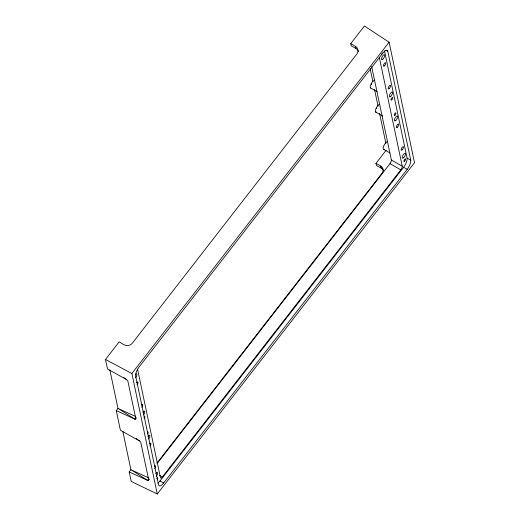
<?xml version="1.0" encoding="UTF-8"?>
<svg xmlns="http://www.w3.org/2000/svg" width="520" height="520" viewBox="0 0 520 520"><rect width="100%" height="100%" fill="white"/><g stroke="black" fill="none" stroke-linecap="round" stroke-linejoin="round"><path stroke-width="0.78" d="M135.974 417.372L134.778 419.068L116.266 410.585L117.975 408.388L109.863 369.915M135.636 416.468L117.975 408.388L134.778 419.068L135.895 418.067M135.102 419.192L136.045 418.106M148.895 478.706L147.7 480.402L129.188 471.919L130.897 469.716L122.791 431.243M148.558 477.802L130.897 469.716L147.7 480.402L148.817 479.394M148.024 480.526L148.967 479.434M148.174 480.565L149.103 479.459M135.245 419.237L135.863 418.899L127.777 380.712L126.438 379.49L107.497 368.973L105.495 359.476L119.165 341.868L124.02 344.74A5.954 5.246 -7.9 0 0 132.301 343.213L357.045 53.761A5.954 5.246 -7.9 0 0 355.609 46.488L350.753 43.609L364.423 26L389.116 42.211L414.505 162.708L157.274 494L131.19 481.416L129.188 471.919M157.274 494L131.879 373.503L389.116 42.211M383.461 170.644A5.954 5.044 -15.5 0 0 381.251 168.155L376.447 165.555L375.986 163.358L386.126 150.299M157.528 463.021L389.961 163.67A2.977 1.066 -60.4 0 0 391.365 160.011L371.663 66.521M137.54 369.083L160.413 477.62A2.977 1.066 -60.4 0 0 162.435 476.879L400.842 169.839A2.977 1.066 -60.4 0 0 402.24 166.179L379.366 57.636M157.768 483.216A7.449 2.672 -60.4 0 0 160.011 480.948L403.579 167.271A7.449 2.672 -60.4 0 0 407.082 158.1L384.488 50.876M387.79 51.35A7.449 2.672 -60.4 0 0 382.74 53.203L139.178 366.886A7.449 2.672 -60.4 0 0 135.668 376.051L158.6 484.868A7.449 2.672 -60.4 0 0 163.651 483.009L407.212 169.332A7.449 2.672 -60.4 0 0 410.722 160.16L387.79 51.35L385.97 50.316M148.31 480.591L148.785 480.233L140.699 442.046L139.36 440.824L120.419 430.307L116.266 410.585M105.495 359.476L131.879 373.503M358.3 51.682A5.954 5.154 -11.9 0 0 355.882 48.458L351.215 45.806L350.753 43.609M370.461 87.874L377.052 91.611M375.538 111.956L382.785 116.07M407.082 158.1L410.722 160.16M383.383 149.208L389.974 152.945M391.365 160.011L402.24 166.179M403.579 167.271L407.212 169.332M389.961 163.67L400.842 169.839M375.986 163.358L380.653 166.004L381.251 168.155M159.712 475.339L162.435 476.879M160.011 480.948L163.651 483.009M123.884 377.604L126.438 379.49M136.169 438.464L139.36 440.824M370.182 68.835L372.86 81.549M374.537 89.492L378.053 106.171M379.554 113.315L385.918 143.501M355.609 46.488L355.882 48.451M135.401 374.459A2.808 1.008 -60.4 0 1 136.903 374.452A2.808 1.008 -60.4 0 1 135.558 377.709M142.825 412.197A2.808 1.008 -60.4 0 1 144.729 411.502A2.808 1.008 -60.4 0 1 143.41 414.954M147.901 436.287A2.808 1.008 -60.4 0 1 149.805 435.584A2.808 1.008 -60.4 0 1 148.48 439.043M155.753 473.531A2.808 1.008 -60.4 0 1 157.657 472.829A2.808 1.008 -60.4 0 1 156.332 476.288M156.839 463.151A5.954 5.154 -11.9 0 0 157.326 462.605L382.076 173.154A5.954 5.154 -11.9 0 0 380.653 166.004M371.371 84.669A2.977 1.066 -60.4 0 1 371.676 83.987M143.884 417.222A1.502 0.539 -60.4 0 1 144.898 416.851A1.502 0.539 -60.4 0 1 144.196 418.697M141.68 404.911A2.047 0.734 -60.4 0 1 142.773 404.904A2.047 0.734 -60.4 0 1 141.791 407.277M136.617 382.746A2.047 0.734 -60.4 0 1 138.008 382.232A2.047 0.734 -60.4 0 1 137.04 384.755M154.291 466.603A2.047 0.734 -60.4 0 1 155.675 466.096A2.047 0.734 -60.4 0 1 154.713 468.611M156.812 478.556A1.502 0.539 -60.4 0 1 157.8 478.094A1.502 0.539 -60.4 0 1 157.339 479.713M149.519 443.957A2.047 0.734 -60.4 0 1 150.904 443.45A2.047 0.734 -60.4 0 1 149.942 445.972M147.342 432.282A1.502 0.539 -60.4 0 1 148.142 432.276A1.502 0.539 -60.4 0 1 147.427 434.018M382.72 52.884A1.502 0.539 -60.4 0 1 381.362 54.061M370.825 88.069A4.426 1.586 -60.4 0 1 371.131 83.902A4.426 1.586 -60.4 0 1 374.771 80.223M384.248 149.331A4.426 1.586 -60.4 0 1 383.812 145.75A4.426 1.586 -60.4 0 1 387.693 141.557M376.396 112.086A4.426 1.586 -60.4 0 1 375.96 108.505A4.426 1.586 -60.4 0 1 379.847 104.312M376.447 108.758A2.977 1.066 -60.4 0 1 376.753 108.069M382.941 59.052A2.808 1.008 -60.4 0 0 384.56 54.821A2.808 1.008 -60.4 0 0 381.732 57.675A2.808 1.008 -60.4 0 0 382.941 59.052M390.787 96.298A2.808 1.008 -60.4 0 0 392.405 92.066A2.808 1.008 -60.4 0 0 389.578 94.926A2.808 1.008 -60.4 0 0 390.787 96.298M404.697 161.142A1.502 0.539 -60.4 0 0 405.561 158.88A1.502 0.539 -60.4 0 0 404.053 160.407A1.502 0.539 -60.4 0 0 404.697 161.142M402.214 149.819A2.047 0.734 -60.4 0 0 403.39 146.738A2.047 0.734 -60.4 0 0 401.329 148.817A2.047 0.734 -60.4 0 0 402.214 149.819M397.436 127.179A2.047 0.734 -60.4 0 0 398.619 124.091A2.047 0.734 -60.4 0 0 396.559 126.178A2.047 0.734 -60.4 0 0 397.436 127.179M395.005 115.128A1.502 0.539 -60.4 0 0 395.87 112.873A1.502 0.539 -60.4 0 0 394.355 114.394A1.502 0.539 -60.4 0 0 395.005 115.128M391.775 99.808A1.502 0.539 -60.4 0 0 392.639 97.546A1.502 0.539 -60.4 0 0 391.131 99.073A1.502 0.539 -60.4 0 0 391.775 99.808M389.285 88.491A2.047 0.734 -60.4 0 0 390.468 85.403A2.047 0.734 -60.4 0 0 388.407 87.484A2.047 0.734 -60.4 0 0 389.285 88.491M384.514 65.845A2.047 0.734 -60.4 0 0 385.697 62.764A2.047 0.734 -60.4 0 0 383.63 64.844A2.047 0.734 -60.4 0 0 384.514 65.845M403.715 157.631A2.808 1.008 -60.4 0 0 405.334 153.394A2.808 1.008 -60.4 0 0 402.506 156.254A2.808 1.008 -60.4 0 0 403.715 157.631M395.863 120.38A2.808 1.008 -60.4 0 0 397.481 116.148A2.808 1.008 -60.4 0 0 394.654 119.009A2.808 1.008 -60.4 0 0 395.863 120.38"/></g></svg>
